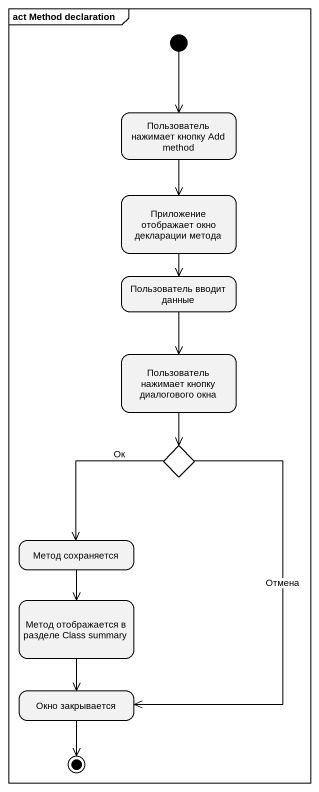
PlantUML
@startuml
mainframe act Method declaration
hide empty description
state "Пользователь нажимает кнопку Add method" as Пользователь_нажимает
state "Приложение отображает окно декларации метода" as Приложение_отображает_окно
state "Пользователь вводит данные" as Пользователь_вводит_данные
state "Пользователь нажимает кнопку диалогового окна" as Пользователь_нажимает_2
state choice1 <<choice>>
state "Метод сохраняется" as Метод_сохраняется
state "Метод отображается в разделе Class summary" as Метод_отображается_в
state "Окно закрывается" as Окно_закрывается
[*] --> Пользователь_нажимает
Пользователь_нажимает --> Приложение_отображает_окно
Приложение_отображает_окно --> Пользователь_вводит_данные
Пользователь_вводит_данные --> Пользователь_нажимает_2
Пользователь_нажимает_2 --> choice1
choice1 --> Метод_сохраняется : Ок
choice1 --> Окно_закрывается : Отмена
Метод_сохраняется --> Метод_отображается_в
Метод_отображается_в --> Окно_закрывается
Окно_закрывается --> [*]
@enduml
